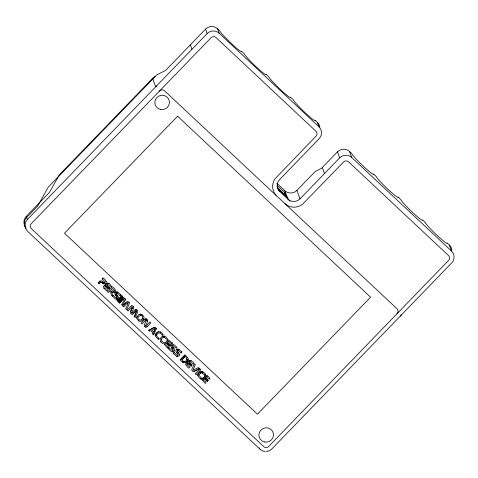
<?xml version="1.0" encoding="UTF-8"?>
<svg xmlns="http://www.w3.org/2000/svg" width="478" height="478" viewBox="0 0 478 478"><rect width="100%" height="100%" fill="white"/><g stroke="black" fill="none" stroke-linecap="round" stroke-linejoin="round"><path stroke-width="0.72" d="M186.916 359.151C186.468 361.183 187.621 357.126 185.022 356.588L181.939 359.844L185.022 356.588M156.551 335.281L156.802 334.534L156.79 336.219L159.06 338.394L158.23 339.249L155.577 336.446L155.649 334.158L155.338 335.371M277.21 185.434L284.804 192.556L283.705 194.355M102.961 277.987L102.143 278.901L102.961 277.987C105.441 279.128 107.675 282.725 104.676 283.848C102.937 284.464 102.31 281.823 100.727 282.092L99.077 283.783L98.187 282.922L99.968 281.136L98.187 282.922M171.512 345.044C168.585 345.044 175.301 351.987 171.704 347.978M103.63 286.728C103.182 285.856 104.389 289.674 103.989 288.33M164.295 344.064C164.097 344.65 164.755 341.429 166.434 342.206C165.555 340.838 168.656 339.762 168.256 340.019M191.403 360.92C189.802 360.048 195.968 363.262 193.052 364.146L189.868 361.464L189.133 361.966L189.151 362.605L191.923 365.258L191.098 366.166L187.914 363.483C185.542 364.493 189.39 366.614 189.933 367.313C188.714 369.614 186.522 365.891 185.894 364.648C184.789 363.077 189.204 361.989 187.161 362.467M186.067 363.585L185.864 364.26M202.092 379.484C202.218 378.379 202.098 380.709 202.11 379.526M136.696 317.882L137.001 316.675L136.732 318.408L138.739 320.899L138.172 320.445M188.057 359.641C188.679 357.717 186.826 362.324 187.824 360.227M200.706 379.084L201.525 378.182L200.706 379.084L198.914 377.405L197.862 375.726L198.131 373.993L197.892 374.585M155.207 328.942L153.749 332.031L155.123 328.553M114.29 290.636L114.069 291.204L114.224 290.295L112.318 288.413L111.177 289.596L113.184 291.425L114.051 291.156M105.74 284.404L105.919 284.046L105.734 285.288L104.873 285.306L103.774 286.424M187.968 362.019L188.033 361.571L188.021 362.449M106.785 285.103C106.2 285.408 113.4 291.383 107.048 285.701M206.12 376.73L206.675 376.921L205.803 376.754L205.367 377.19C205.038 379.209 211.754 383.099 205.57 378.086M187.107 364.361L187.633 363.597M208.151 380.476L207.333 381.39L204.447 378.743L203.395 379.233C202.732 380.996 207.984 381.892 205.349 383.44L202.128 379.867M117.194 297.567C118.448 297.585 113.244 293.247 117.038 296.695M142.737 318.133C143.233 317.225 141.058 320.66 142.564 318.497M164.516 337.432L162.843 337.48L161.289 339.266L161.456 340.587L163.721 342.762L162.89 343.622C159.76 342.152 159.102 338.376 161.839 336.805C165.657 333.112 170.682 343.467 164.796 337.623M156.479 328.864L156.437 328.416L153.731 335.03L152.793 334.128L153.217 333.172L152.811 334.17M179.364 355.058C181.706 356.044 173.968 347.584 178.682 352.842M123.121 304.54L125.278 299.73L125.134 300.214M131.575 312.475C133.015 310.431 134.832 306.273 132.633 305.944M145.426 325.476C147.081 324.466 149.405 316.98 144.661 319.37L141.046 323.11L141.984 324.024L145.503 320.326L146.286 320.236L144.189 325.285L144.72 326.665L144.404 326.271M147.636 320.726L147.475 321.162M121.908 304.833C121.854 302.46 121.866 307.211 123.951 306.177C125.409 305.872 127.841 301.367 127.996 303.685L125.66 308.68L126.658 309.648L129.185 304.014C129.92 303.697 128.403 301.582 129.12 302.586M130.482 311.758C135.824 301.582 127.811 314.231 131.444 314.004M136.451 311.62C136.792 309.117 135.041 316.502 134.133 316.657L136.469 311.662M132.418 307.862L132.526 307.521M146.298 320.881L146.411 320.541M115.383 291.365C116.297 290.917 114.182 287.547 112.288 286.734L107.532 291.711L108.398 292.53L110.179 290.69M116.369 294.442C120.074 297.459 115.019 294.364 116.345 293.283L117.463 293.235L120.086 295.727L120.922 294.86L118.024 292.166L116.823 291.807L115.067 293.074L115.294 295.028L115.055 294.615M171.124 345.666L170.981 345.97M202.164 379.156L202.475 378.445L202.284 378.761M138.722 320.858C140.574 322.369 143.263 320.344 143.926 318.223C145.055 317.01 141.297 314.082 142.546 315.11M199.41 368.454L198.472 367.546L192.969 370.217L195.329 364.63L194.391 363.722L191.744 369.548C191.296 373.623 197.844 369.876 199.41 368.454L193.674 371.352M188.051 361.613L189.455 360.275L191.015 360.639M161.48 338.95L161.289 339.266M122.039 303.871C125.995 298.111 123.318 297.597 119.625 303.022L123.36 299.204M172.2 350.631L172.498 350.661L169.224 347.894L168.393 348.755C169.911 350.039 171.955 353.284 173.89 351.169C176.746 349.753 170.09 345.026 173.783 348.277M115.264 292.805L115.067 293.074M143.34 319.459L143.711 318.856M137.019 316.717L139.104 314.506L140.269 314.136L141.434 314.381L140.861 314.213M155.661 334.206C157.107 330.668 161.367 331.284 163.01 334.325L162.167 335.192C160.978 332.676 157.967 331.983 156.82 334.576M198.143 374.041L200.234 371.824L199.661 372.266M171.829 344.817L173.257 344.381L174.064 344.716L176.968 347.41L176.125 348.277L172.946 345.594L172.211 346.102L172.409 346.992M181.043 352.889L181.867 351.975L181.043 352.889L178.157 350.243L177.302 350.446L177.326 351.599M106.863 284.846L107.58 284.296C115.312 290.959 109.582 282.952 108.309 283.209M205.564 376.969L205.367 377.19M186.641 359.803C186.713 361.828 182.387 361.26 183.916 361.488M109.629 288.091C108.261 291 106.994 285.133 105.07 286.561C103.618 288.587 109.611 289.429 106.827 291.054L104.341 288.688M203.407 379.275L204.148 378.701M105.931 284.087L106.803 283.251L106.463 283.466M204.668 376.132C206.263 374.955 203.443 376.819 204.255 377.674L202.732 378.2L203.048 377.931M115.168 291.652L114.35 292.446L114.66 292.249M202.493 378.486L202.714 378.152M117.002 297.782L115.903 297.925L113.178 295.344L112.348 296.205L115.282 298.935L116.787 299.318L117.869 298.66L118.514 297.531L117.725 295.685M173.908 351.21L174.243 350.816M179.142 355.381C179.113 356.672 176.107 356.331 176.974 356.409M396.955 313.861L397.367 313.377A3.645 3.573 -20 0 0 397.284 309.015L164.295 90.539A3.645 3.573 -20 0 0 159.867 90.677L159.395 91.101M156.563 332.993L156.025 333.56M188.141 359.062L187.531 357.359L184.992 354.909L180.218 359.844C181.843 362.587 185.589 364.075 187.43 360.776M155.332 76.462A8.532 8.365 -20 0 0 152.602 78.362L59.236 174.924L49.485 192.353L26.284 216.355A8.532 8.365 -20 0 0 25.119 226.512M319.866 127.094A8.532 8.365 -20 0 0 317.356 122.338L315.169 120.283A15.23 1.315 44 0 1 305.239 112.802A15.23 1.315 44 0 1 293.283 99.765L290.66 97.303A15.23 1.315 44 0 1 280.729 89.822A15.23 1.315 44 0 1 268.773 76.785L266.15 74.317A15.23 1.315 44 0 1 256.22 66.842A15.23 1.315 44 0 1 244.27 53.799L241.641 51.337A15.23 1.315 44 0 1 231.711 43.857A15.23 1.315 44 0 1 219.761 30.819L217.568 28.764A8.532 8.365 -20 0 0 205.534 29.128L165.519 70.517L156.88 74.795L48.29 187.107L37.726 205.988L26.672 217.424A8.532 8.365 -20 0 0 26.141 228.472M264.896 451.393A8.532 8.365 -20 0 1 259.942 449.159L27.634 231.322A8.532 8.365 -20 0 1 27.413 219.468L207.153 33.58A8.532 8.365 -20 0 1 219.187 33.215L318.975 126.784A8.532 8.365 -20 0 1 319.196 138.638L304.008 154.346M112.366 296.246L113.178 295.344M117.092 300.65L121.866 295.715L122.75 296.575L117.976 301.51L117.092 300.65L121.866 295.715M118.693 302.156L122.314 298.415L118.711 302.198L119.637 303.064M123.593 304.898C123.844 304.791 127.722 300.459 128.241 301.857M126.945 301.809L123.993 304.665M131.683 305.884L132.006 305.854L130.769 306.344L127.172 310.126L128.098 310.999L131.611 307.3L132.508 307.39M131.581 312.558C133.362 313.813 134.157 309.045 136.361 309.642C139.946 310.969 135.603 315.283 135.119 317.583L134.115 316.615M133.29 313.556L135.668 311.1L133.033 313.837L132.071 314.094L132.394 314.064M303.494 154.872L279.534 179.656A8.532 8.365 -20 0 0 279.755 191.511L279.009 189.467A8.532 8.365 -20 0 1 277.115 186.802M144.703 326.623C146.979 328.703 149.256 324.006 150.797 322.841L149.871 321.975L146.34 325.685L145.449 325.608M276.744 183.122L284.906 190.776A8.532 8.365 -20 0 0 296.94 190.411L315.307 171.417L321.443 168.376L337.474 151.795A8.532 8.365 -20 0 1 349.508 151.43L351.7 153.486A15.23 1.315 44 0 0 363.65 166.523A15.23 1.315 44 0 0 373.581 174.004L376.204 176.466A15.23 1.315 44 0 0 388.16 189.503A15.23 1.315 44 0 0 398.09 196.984L400.713 199.446A15.23 1.315 44 0 0 412.669 212.489A15.23 1.315 44 0 0 422.6 219.97L425.223 222.431A15.23 1.315 44 0 0 437.179 235.469A15.23 1.315 44 0 0 447.109 242.949L449.296 244.999A8.532 8.365 -20 0 1 451.806 249.761M284.906 190.776L287.983 199.23A8.532 8.365 -20 0 0 300.017 198.866L339.679 157.842A8.532 8.365 -20 0 1 351.712 157.483L451.495 251.052A8.532 8.365 -20 0 1 451.716 262.906L271.976 448.794A8.532 8.365 -20 0 1 266.007 451.435M170.335 345.014L169.511 345.929L170.335 345.014L167.563 342.368L167.724 341.465L168.859 341.459L168.597 341.304M167.533 347.978L168.346 347.07L167.533 347.978L164.307 344.405M171.465 343.909L172.289 342.995L171.465 343.909L168.842 341.417M174.153 352.543L173.323 353.403L174.135 352.501L176.86 355.088L177.714 355.178C179.883 354.15 174.04 350.643 178.013 353.899M199.912 368.897L195.138 373.832L196.022 374.692L200.796 369.757L199.924 368.938M204.65 375.027L205.474 374.113L204.65 375.027L202.009 372.703L202.618 373.085M200.282 373.228L200.658 372.942L199.284 374.37L199.015 375.397L201.543 378.229M141.918 319.244C141.56 320.607 138.901 319.967 139.51 319.979M185.129 362.647L186.922 361.434M178.587 349.149L178.993 349.37L177.057 349.167L176.024 350.231L175.874 351.33L176.615 352.591M116.411 299.353L117.869 298.66M122.326 298.457C123.24 297.232 125.439 298.182 125.296 299.778M146.591 327.054L147.176 326.647M104.527 285.545L104.192 285.766M127.805 302.962L127.208 303.171M135.68 311.142L136.284 310.939M172.48 350.613L173.239 350.117L173.078 349.245M99.986 281.184C101.808 279.654 102.782 282.659 104.497 282.629L104.903 281.548L102.125 278.853M169.511 345.929L166.625 343.282L165.77 343.485L165.573 344.417L168.364 347.118M172.946 345.594L172.391 345.833M178.437 350.44L177.302 350.446M115.79 292.267L117.612 291.944M176.746 349.424L177.78 348.964M188.768 360.675L190.603 360.37M136.989 309.911L135.101 309.905M144.953 319.173L145.557 318.862M165.98 342.129L164.898 342.69M142.826 317.786C142.444 312.791 134.91 317.392 139.229 319.794M200.676 372.989L202.021 372.744M156.449 328.464C155.099 325.225 150.857 329.916 148.712 330.298L149.65 331.206L150.57 330.686L153.235 333.22M154.83 327.293L148.712 330.298M140.269 314.136L139.104 314.506M162.43 336.404L164.725 336.195M200.246 371.872C202.278 370.558 204.19 372.864 205.486 374.155M112.808 292.488C111.673 291.956 113.937 293.181 114.332 292.405M106.821 283.293L107.932 283.131M167.527 340.216L167.886 340.079M205.343 375.678L205.689 375.499C209.107 374.889 212.74 383.201 206.657 376.879M172.833 351.868L173.197 351.742M123.629 306.207L124.268 306.075M163.56 337.229L163.201 337.289M201.686 372.631L201.017 372.75M116.757 298.021L116.16 298.081M113.806 291.389L113.495 291.466M155.009 328.547L151.711 330.149L153.767 332.079M104.497 282.629L103.869 282.612L102.585 281.518M167.999 341.334L168.298 341.268M166.045 343.353L166.625 343.282M189.587 361.577L190.166 361.499M107.18 283.155L107.55 283.101M123.856 297.914L122.888 298.009M177.368 356.51L177.726 356.433M184.251 361.595L184.92 361.47M140.58 315.355L140.251 315.372M286.005 196.129L284.804 192.58M103.911 283.896L104.288 283.872M203.819 377.638L204.255 377.674M103.063 283.532L101.593 282.241L100.727 282.092M131.988 305.806L132.328 305.89M131.749 314.058L132.089 314.142M145.892 318.874L146.202 318.868M105.644 286.364L108.811 289.005M116.919 293.086L117.463 293.235M131.689 312.726L132.065 312.875M145.921 320.135L146.298 320.284M201.991 371.531L203.114 371.974M145.623 327.149L145.3 327.048M168.62 340.007L172.301 343.037M123.306 306.171L122.989 306.069M140.896 315.426L141.189 315.534M146.537 319.011L146.842 319.179M141.416 314.339L142.002 314.697M160.076 331.869L160.632 332.138M176.609 356.319L173.305 353.361M191.098 366.166L188.23 363.567M123.414 304.916L123.139 304.671M125.099 298.84L124.495 298.224M128.528 301.976L128.833 302.245M110.167 290.642L111.499 295.625L112.479 294.55L111.565 291.562L112.408 292.321M178.981 349.322L181.879 352.023M108.727 283.472L109.109 283.753M207.249 375.857L207.637 376.138M285.043 203.712L286.262 204.709A13.414 13.157 -20 0 0 302.556 204.22L343.861 161.707A3.645 3.573 -20 0 1 348.289 161.57L448.758 255.784A3.645 3.573 -20 0 1 448.842 260.146L268.439 446.715A3.645 3.573 -20 0 1 264.011 446.846L31.022 228.37A3.645 3.573 -20 0 1 30.939 224.009L211.342 37.439A3.645 3.573 -20 0 1 215.769 37.302L316.239 131.516A3.645 3.573 -20 0 1 316.317 135.877L275.22 178.587A13.414 13.157 -20 0 0 275.519 194.636L276.589 195.783M279.009 189.467L288.264 198.137M277.437 188.021L286.119 196.159M278.184 190.041L290.092 201.208M167.748 342.618L170.347 345.062M189.336 362.862L191.923 365.258M111.565 291.562L111.983 291.98M169.493 345.881L166.906 343.479M207.315 381.342L204.721 378.946M181.921 359.803L183.325 361.147M160.602 341.406L161.092 341.937M115.282 294.98L115.664 295.428M133.237 306.38L133.553 306.774M449.296 244.999L451.495 251.052M349.508 151.43L351.712 157.483M337.474 151.795L339.679 157.842M317.356 122.338L318.975 126.784M322.286 167.503L324.49 173.556M296.94 190.411L300.017 198.866M217.568 28.764L219.187 33.215M205.534 29.128L207.153 33.58M190.346 44.836L191.965 49.288M152.602 78.362L155.679 86.817A8.532 8.365 -20 0 1 156.503 86.064M259.452 447.814L259.942 449.159M197.82 375.206L197.88 375.768M184.992 354.909L180.218 359.844M183.385 362.521L182.279 361.804M177.714 355.178L177.41 355.268M169.224 347.894L168.393 348.755M163.01 334.325L162.167 335.192M158.911 331.624L157.752 331.989M159.06 338.394L158.23 339.249M122.75 296.575L117.976 301.51M120.922 294.86L120.086 295.727M107.58 284.296L107.281 284.368M106.182 281.512L106.224 281.895M105.734 285.288L104.873 285.306M100.488 282.325L99.077 283.783M26.284 216.355L27.413 219.468M401.562 314.363A8.532 8.365 -20 0 1 400.241 316.143M177.607 116.226L64.476 233.228L257.451 414.181L370.581 297.179L177.607 116.226M264.418 441.959A7.313 7.17 -20 0 0 273.189 432.889A7.313 7.17 -20 0 0 260.928 430.033A7.313 7.17 -20 0 0 264.418 441.959M160.369 109.426A7.313 7.17 -20 0 0 169.134 100.356A7.313 7.17 -20 0 0 156.874 97.506A7.313 7.17 -20 0 0 160.369 109.426"/></g></svg>
